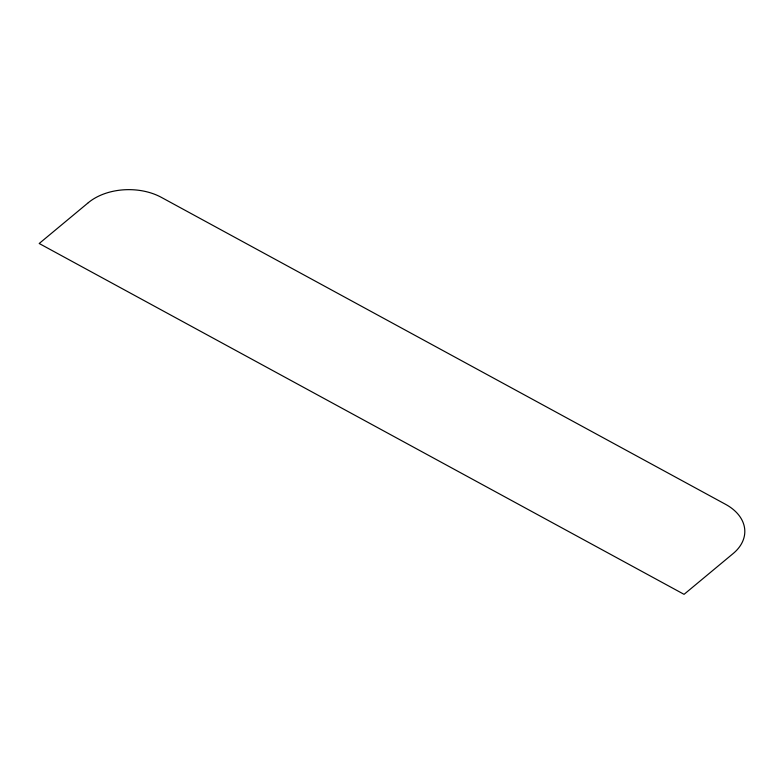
<?xml version="1.0" encoding="UTF-8"?>
<svg xmlns="http://www.w3.org/2000/svg" width="784" height="784" viewBox="0 0 784 784"><rect width="100%" height="100%" fill="white"/><g stroke="black" fill="none" stroke-linecap="round" stroke-linejoin="round"><path stroke-width="1.18" d="M88.327 202.674L39.2 243.501L684.06 594.341L733.187 553.514A51.93 34.957 -0.3 0 0 725.641 504.367L161.386 197.382A51.93 34.957 -0.3 0 0 88.327 202.674"/></g></svg>
